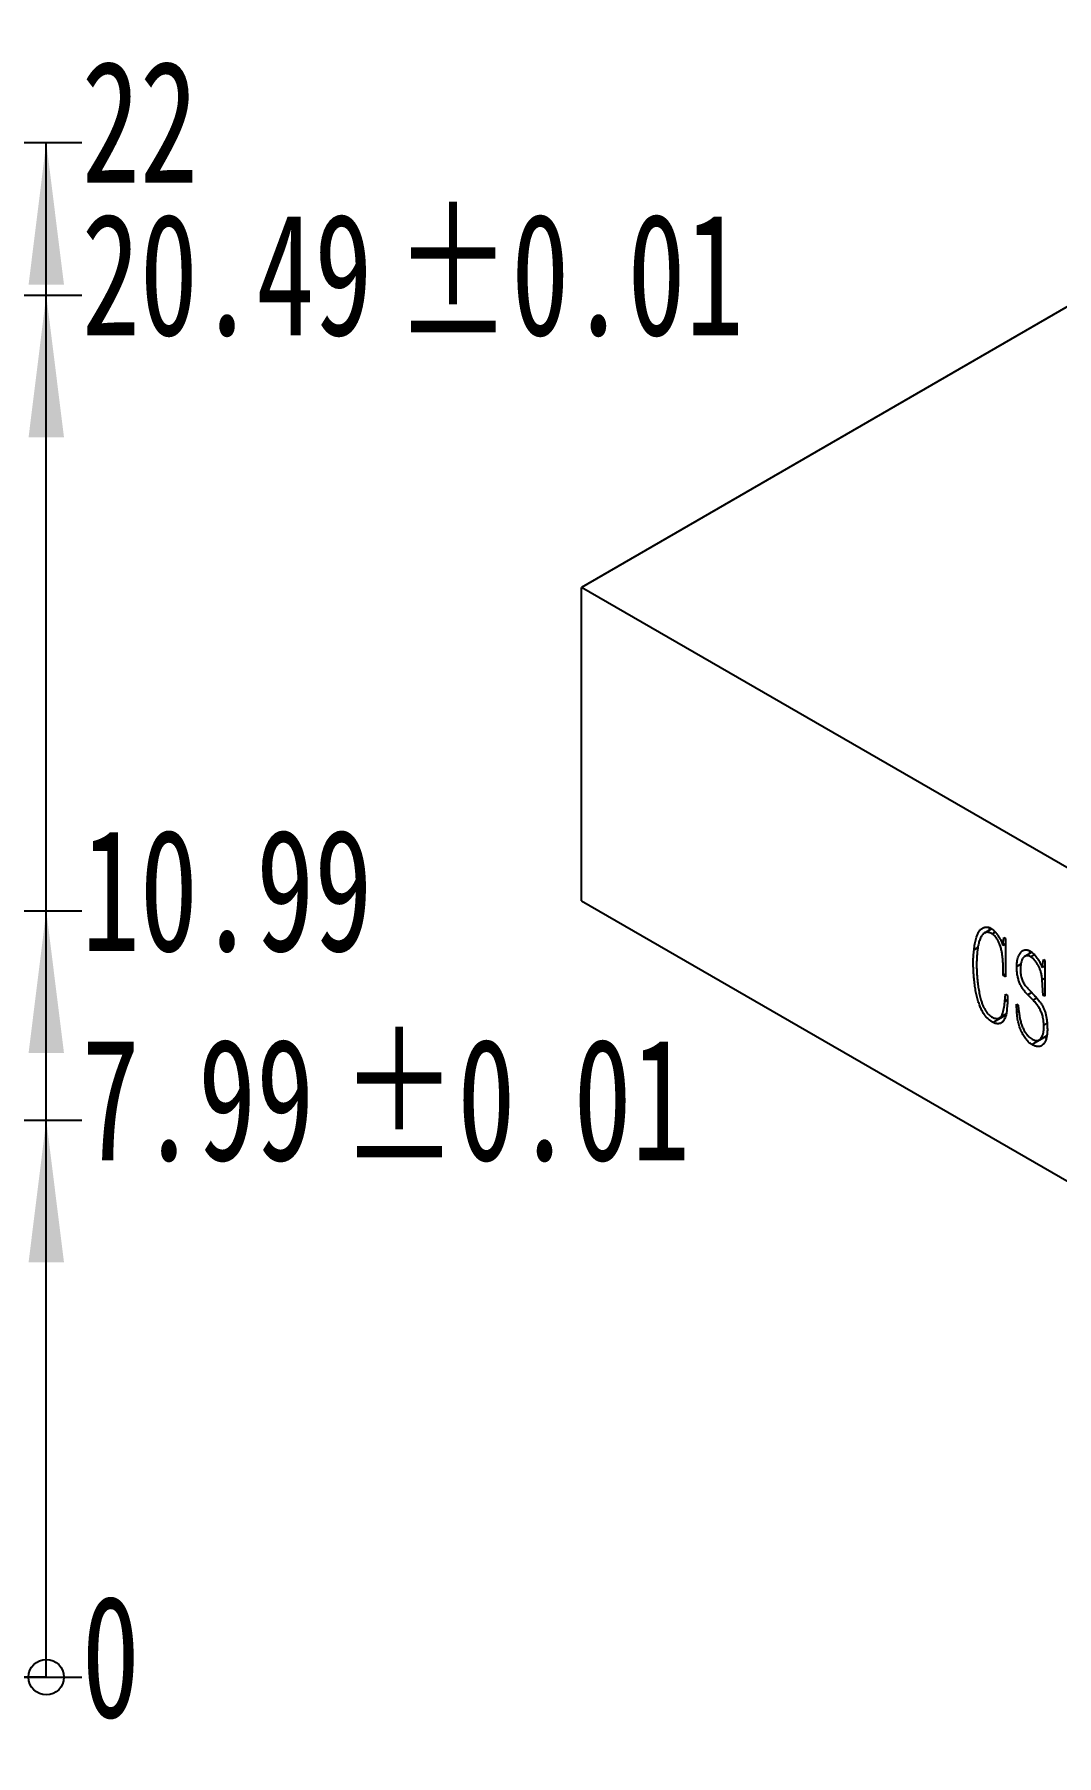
# Model space of a CAD drawing. Header units: millimetres. Extents: x 0 to 210, y 0 to 297.
# Drawn here: x 136.42 to 165.73, y 221.6 to 270.95 of the extents above; entities that cross this region are included whole.
import ezdxf

# ---------------------------------------------------------------- set-up
doc = ezdxf.new("R2010")
doc.units = ezdxf.units.MM
doc.layers.add('根据设置的颜色创建', color=7, linetype='Continuous', lineweight=25)
doc.styles.add('SLDTEXTSTYLE0', font='TXT', dxfattribs={"width": 0.7, "bigfont": 'bigfont'})
doc.styles.add('SLDTEXTSTYLE5', font='TXT', dxfattribs={"width": 0.7})
doc.dimstyles.new('SLDDIMSTYLE3', dxfattribs={"dimtxt": 3.5, "dimasz": 0.338667, "dimexe": 0, "dimexo": 0.0625, "dimgap": 0.875, "dimtad": 0, "dimtih": 1, "dimtoh": 1, "dimdec": 0, "dimlfac": 0.5, "dimrnd": 1e-09, "dimdsep": 46, "dimtxsty": 'SLDTEXTSTYLE5', "dimblk1": 'ORIGIN', "dimblk2": 'ORIGIN', "dimsah": 1, "dimcen": 0.09, "dimadec": 0, "dimazin": 2, "dimtfac": 1, "dimtdec": 0, "dimtofl": 0, "dimtmove": 0, "dimatfit": 3, "dimldrblk": 'ORIGIN', "dimfxl": 0, "dimfrac": 2, "dimtolj": 1, "dimtzin": 12, "dimarcsym": 0})
doc.dimstyles.new('SLDDIMSTYLE4', dxfattribs={"dimtxt": 3.5, "dimasz": 4.08, "dimexe": 0, "dimexo": 0.0625, "dimgap": 0.875, "dimtad": 0, "dimtih": 1, "dimtoh": 1, "dimlfac": 0.5, "dimrnd": 1e-09, "dimzin": 12, "dimdsep": 46, "dimtxsty": 'SLDTEXTSTYLE5', "dimsah": 1, "dimcen": 0.09, "dimadec": 0, "dimazin": 3, "dimtol": 1, "dimtp": 0.01, "dimtm": 0.01, "dimtfac": 1, "dimtofl": 0, "dimtmove": 0, "dimatfit": 3, "dimfxl": 0, "dimfrac": 2, "dimtolj": 1, "dimarcsym": 0})
doc.dimstyles.new('SLDDIMSTYLE5', dxfattribs={"dimtxt": 3.5, "dimasz": 4.08, "dimexe": 0, "dimexo": 0.0625, "dimgap": 0.875, "dimtad": 0, "dimtih": 1, "dimtoh": 1, "dimlfac": 0.5, "dimrnd": 1e-09, "dimzin": 12, "dimdsep": 46, "dimtxsty": 'SLDTEXTSTYLE5', "dimsah": 1, "dimcen": 0.09, "dimadec": 0, "dimazin": 3, "dimtfac": 1, "dimtofl": 0, "dimtmove": 0, "dimatfit": 3, "dimfxl": 0, "dimfrac": 2, "dimtolj": 1, "dimtzin": 12, "dimarcsym": 0})
doc.dimstyles.new('SLDDIMSTYLE6', dxfattribs={"dimtxt": 3.5, "dimasz": 4.08, "dimexe": 0, "dimexo": 0.0625, "dimgap": 0.875, "dimtad": 0, "dimtih": 1, "dimtoh": 1, "dimlfac": 0.5, "dimrnd": 1e-09, "dimzin": 4, "dimdsep": 46, "dimtxsty": 'SLDTEXTSTYLE5', "dimblk1": 'NONE', "dimsah": 1, "dimcen": 0, "dimadec": 0, "dimazin": 1, "dimtfac": 1, "dimtmove": 0, "dimatfit": 3, "dimldrblk": 'NONE', "dimfxl": 0, "dimfrac": 2, "dimtolj": 1, "dimtzin": 12, "dimarcsym": 0})

# ---------------------------------------------------------------- blocks, each defined once
blk = doc.blocks.new('_Origin')
at = {"color": 0, "linetype": 'ByBlock', "lineweight": -2}
blk.add_line((0, 0), (-1, 0), dxfattribs=at)
blk.add_circle((0, 0), 0.5, dxfattribs=at)
blk = doc.blocks.new('_D_8')
at = {"layer": '根据设置的颜色创建'}
blk.add_line((132.078, 223.848), (137.781, 223.848), dxfattribs=at)
at = {"layer": '根据设置的颜色创建', "xscale": 1.016, "yscale": 1.016}
blk.add_blockref('_Origin', (136.765, 223.848), dxfattribs=at)
at = {"layer": '根据设置的颜色创建', "insert": (137.781, 226.194), "char_height": 3.5, "attachment_point": 1, "style": 'SLDTEXTSTYLE5'}
blk.add_mtext('0', dxfattribs=at)
blk = doc.blocks.new('_D_9')
at = {"layer": '根据设置的颜色创建'}
for p, q in [((92.834, 239.819), (137.781, 239.819)), ((136.765, 223.848), (136.765, 239.819))]:
    blk.add_line(p, q, dxfattribs=at)
blk.add_solid([(136.765, 239.819), (136.257, 235.739), (137.273, 235.739)], dxfattribs=at)
at = {"layer": '根据设置的颜色创建', "char_height": 3.5, "attachment_point": 1, "style": 'SLDTEXTSTYLE5'}
for s, insert in [('±0.01', (145.218, 242.165)), ('7.99', (137.781, 242.165))]:
    blk.add_mtext(s, dxfattribs=dict(at, insert=insert))
blk = doc.blocks.new('_D_10')
at = {"layer": '根据设置的颜色创建'}
for p, q in [((96.834, 245.819), (137.781, 245.819)), ((136.765, 239.819), (136.765, 245.819))]:
    blk.add_line(p, q, dxfattribs=at)
blk.add_solid([(136.765, 245.819), (136.257, 241.739), (137.273, 241.739)], dxfattribs=at)
at = {"layer": '根据设置的颜色创建', "insert": (137.781, 248.165), "char_height": 3.5, "attachment_point": 1, "style": 'SLDTEXTSTYLE5'}
blk.add_mtext('10.99', dxfattribs=at)
blk = doc.blocks.new('_D_11')
at = {"layer": '根据设置的颜色创建'}
for p, q in [((127.781, 264.819), (117.834, 264.819)), ((132.781, 263.473), (127.781, 264.819)), ((132.781, 263.473), (137.781, 263.473)), ((136.765, 245.819), (136.765, 263.473))]:
    blk.add_line(p, q, dxfattribs=at)
blk.add_solid([(136.765, 263.473), (136.257, 259.393), (137.273, 259.393)], dxfattribs=at)
at = {"layer": '根据设置的颜色创建', "char_height": 3.5, "attachment_point": 1, "style": 'SLDTEXTSTYLE5'}
for s, insert in [('±0.01', (146.764, 265.82)), ('20.49', (137.781, 265.82))]:
    blk.add_mtext(s, dxfattribs=dict(at, insert=insert))
blk = doc.blocks.new('_D_12')
at = {"layer": '根据设置的颜色创建'}
for p, q in [((132.078, 267.848), (137.781, 267.848)), ((136.765, 263.473), (136.765, 267.848))]:
    blk.add_line(p, q, dxfattribs=at)
blk.add_solid([(136.765, 267.848), (136.257, 263.768), (137.273, 263.768)], dxfattribs=at)
at = {"layer": '根据设置的颜色创建', "insert": (137.781, 270.194), "char_height": 3.5, "attachment_point": 1, "style": 'SLDTEXTSTYLE5'}
blk.add_mtext('22', dxfattribs=at)
blk = doc.blocks.new('SW_SYMBOL_HOLE_SPOT')
at = {"layer": '根据设置的颜色创建', "color": 0}
for p, q in [((0, 875), (0, 75)), ((1600, 75), (1600, 875)), ((0, 75), (1600, 75))]:
    blk.add_line(p, q, dxfattribs=at)
blk = doc.blocks.new('SW_SYMBOL_HOLE_DEPTH')
at = {"layer": '根据设置的颜色创建', "color": 0}
for p, q in [((0, 875), (800, 875)), ((400, 875), (400, 75)), ((100, 555), (400, 75)), ((700, 555), (400, 75))]:
    blk.add_line(p, q, dxfattribs=at)
blk = doc.blocks.new('_D_13')
at = {"layer": '根据设置的颜色创建'}
for p, q in [((88.618, 253.591), (114.309, 279.238)), ((114.309, 279.238), (145.073, 279.238)), ((73.049, 238.047), (88.618, 253.591))]:
    blk.add_line(p, q, dxfattribs=at)
blk.add_solid([(88.618, 253.591), (91.865, 256.114), (91.147, 256.833)], dxfattribs=at)
at = {"layer": '根据设置的颜色创建', "xscale": 0.004511737089201878, "yscale": 0.004511737089201878, "zscale": 0.004511737089201878}
for name, p in [('SW_SYMBOL_HOLE_SPOT', (115.896, 275.056)), ('SW_SYMBOL_HOLE_DEPTH', (133.509, 275.056))]:
    blk.add_blockref(name, p, dxfattribs=at)
at = {"layer": '根据设置的颜色创建', "char_height": 3.5, "attachment_point": 1}
for s, insert, style in [('6.60 完全贯穿', (123.135, 283.562), 'SLDTEXTSTYLE0'), ('%%c', (117.708, 283.577), 'SLDTEXTSTYLE5'), ('%%c', (123.259, 279.062), 'SLDTEXTSTYLE5'), ('11', (128.686, 279.048), 'SLDTEXTSTYLE5'), ('7.50', (138.719, 279.048), 'SLDTEXTSTYLE5')]:
    blk.add_mtext(s, dxfattribs=dict(at, insert=insert, style=style))
blk = doc.blocks.new('_None')

msp = doc.modelspace()

# ---------------------------------------------------------------- linework, layer by layer
at = {"color": 7, "linetype": 'Continuous', "lineweight": 25}
for p, q in [((166.2496856, 263.2555155), (152.10755, 255.0914344)), ((186.7557823, 235.0894356), (152.10755, 255.0914344)), ((152.10755, 246.1094855), (152.10755, 255.0914344)), ((152.10755, 246.1094855), (186.7557823, 226.1074867)), ((163.8714566, 245.3011855), (163.6656452, 245.1823732)), ((163.7968589, 245.2581212), (163.8201738, 245.324339)), ((163.977992, 245.2036602), (163.8936991, 245.1549989)), ((164.1642318, 244.91235), (164.1958731, 244.8283152)), ((164.1958731, 244.8283152), (164.2211861, 245.0560721)), ((164.2744489, 244.873676), (164.1958731, 244.8283152)), ((164.2211861, 245.0560721), (164.2744489, 245.0253241)), ((164.2744489, 245.0253241), (164.2744489, 243.9279615)), ((165.0242977, 244.6285443), (164.8153892, 244.507944)), ((165.1002257, 244.5600952), (164.997979, 244.5010695)), ((165.2790588, 244.2931328), (165.3217745, 244.1905255)), ((165.3217745, 244.1905255), (165.3576346, 244.4207193)), ((165.3576346, 244.4207193), (165.3929673, 244.3960593)), ((165.3929673, 244.3960593), (165.3929673, 243.3687281)), ((164.2744489, 244.0058969), (164.2069475, 243.9669292)), ((164.2744489, 243.9279615), (164.2069475, 243.9669292)), ((165.3929673, 244.2316243), (165.3217745, 244.1905255)), ((165.3929673, 243.8778138), (165.325466, 243.8388461)), ((165.3502516, 243.3891246), (165.325466, 243.8388461)), ((164.2528273, 243.2212506), (164.2707574, 243.4283018)), ((164.2707574, 243.4283018), (164.3277116, 243.391769)), ((165.0223938, 243.4750276), (164.9088561, 243.4094837)), ((165.0623162, 243.2551243), (164.9088561, 243.4094837)), ((164.9768848, 243.5224538), (165.1013404, 243.3927551)), ((165.1669539, 243.3155304), (165.0623162, 243.2551243)), ((165.3929673, 243.4137839), (165.3502516, 243.3891246)), ((165.3929673, 243.3687281), (165.3502516, 243.3891246)), ((164.2683466, 242.8227458), (163.9147932, 242.6186438)), ((164.0989025, 242.7527236), (164.2870117, 242.8613167)), ((164.2683466, 242.8227458), (164.2457656, 242.8375058)), ((164.3258004, 243.2633771), (164.2528273, 243.2212506)), ((164.5813691, 243.1424199), (164.6314677, 243.1134986)), ((164.5956076, 242.9161892), (164.5813691, 243.1424199)), ((165.4579183, 242.5962897), (165.3681817, 242.5444859)), ((165.3905566, 242.1870872), (165.0370032, 241.9829851)), ((165.2330597, 242.1185782), (165.4527503, 242.2454028)), ((165.3905566, 242.1870872), (165.3729918, 242.1993592)), ((165.4377583, 242.168605), (165.3905566, 242.1870872))]:
    msp.add_line(p, q, dxfattribs=at)
at = {"color": 8, "linetype": 'Continuous', "lineweight": 25}
for p, q in [((163.478949, 244.7674904), (163.3668721, 244.7027897)), ((164.712084, 244.2945404), (164.5956076, 244.2273)), ((164.6516901, 242.9485649), (164.5956076, 242.9161892))]:
    msp.add_line(p, q, dxfattribs=at)
at = {"color": 7, "linetype": 'Continuous', "lineweight": 25}
for points, knots in [([(163.3668721, 244.7027897), (163.3739986, 244.7595654), (163.3881812, 244.8725572), (163.4198281, 245.0012996), (163.4499519, 245.0945374), (163.4733585, 245.1547945), (163.4982128, 245.2046282), (163.5236935, 245.2458697), (163.5510513, 245.2788066), (163.5798148, 245.30597), (163.6119333, 245.3250295), (163.6446201, 245.3395253), (163.6774431, 245.3478041), (163.7076101, 245.3529789), (163.7341798, 245.3558901), (163.7671701, 245.3527725), (163.8106104, 245.3399578), (163.8463447, 245.3181499), (163.8652219, 245.3066295)], [0, 0, 0, 0, 0.15916622218, 0.31676378382, 0.39181001172, 0.45973283188, 0.52025933534, 0.57392545474, 0.62339925554, 0.67065222763, 0.71604672409, 0.76004775328, 0.80108992301, 0.83684411642, 0.86771190051, 0.89341202579, 0.94369335497, 1, 1, 1, 1]), ([(163.8652219, 245.3066295), (163.8845251, 245.291669), (163.9240882, 245.2610065), (163.9819429, 245.2030982), (164.0390789, 245.1362742), (164.088534, 245.0599505), (164.1322774, 244.9853389), (164.1541196, 244.9354478), (164.1642318, 244.91235)], [0, 0, 0, 0, 0.1598563205, 0.3276351841, 0.5019209317, 0.6819806401, 0.8527688193, 1, 1, 1, 1]), ([(163.8936991, 245.1549989), (163.8778418, 245.1646415), (163.846194, 245.1838864), (163.7991418, 245.2000617), (163.7538155, 245.2057214), (163.7103289, 245.2011112), (163.668903, 245.1868395), (163.6321623, 245.1591983), (163.5972261, 245.123285), (163.568251, 245.0743431), (163.5425748, 245.0185895), (163.5186904, 244.9589478), (163.5001658, 244.8931107), (163.4801279, 244.8006971), (163.4623113, 244.6819884), (163.4495106, 244.5392217), (163.4428198, 244.4028658), (163.4404651, 244.2734072), (163.4427909, 244.146343), (163.4466553, 244.0611496), (163.448612, 244.0180114)], [0, 0, 0, 0, 0.0335052874, 0.0668696563, 0.1008125638, 0.1361829504, 0.1735072677, 0.2125216102, 0.2544547836, 0.299914481, 0.3472790994, 0.3948582728, 0.4436396965, 0.4928594676, 0.5901663112, 0.6829541828, 0.7694535162, 0.8476418746, 0.9228527305, 1, 1, 1, 1]), ([(164.2069475, 243.9669292), (164.2068552, 243.9868774), (164.2066619, 244.0286132), (164.2045998, 244.0963642), (164.2032834, 244.1730564), (164.2010431, 244.2600076), (164.1989378, 244.352937), (164.1911667, 244.4513344), (164.1792865, 244.5531046), (164.1611565, 244.6587736), (164.1373152, 244.7643434), (164.1091457, 244.8504819), (164.0828436, 244.9147295), (164.0612981, 244.9590625), (164.0372823, 245.0001026), (164.002915, 245.0495104), (163.9559769, 245.1063964), (163.9144398, 245.1388125), (163.8936991, 245.1549989)], [0, 0, 0, 0, 0.051404571, 0.1075491026, 0.1720829124, 0.2476413613, 0.3290011648, 0.4090640091, 0.4912531007, 0.5766466669, 0.6607531415, 0.738417696, 0.7749455302, 0.8096781749, 0.8426889313, 0.8748939629, 0.9375305439, 1, 1, 1, 1]), ([(163.9147932, 242.6186438), (163.8920493, 242.6306231), (163.8457232, 242.6550232), (163.7773851, 242.7124676), (163.713464, 242.7778781), (163.6647924, 242.8387643), (163.6300732, 242.8913317), (163.6053167, 242.9355428), (163.5802973, 242.9840684), (163.5563414, 243.037692), (163.5323823, 243.0960208), (163.5100618, 243.1587828), (163.4884389, 243.2258142), (163.4594916, 243.323044), (163.4282812, 243.4525541), (163.4033847, 243.5859108), (163.3866406, 243.6984742), (163.3765623, 243.788308), (163.3668576, 243.8827846), (163.3565846, 244.0124914), (163.3481187, 244.1712719), (163.3437909, 244.3555938), (163.3483514, 244.5331205), (163.3606266, 244.645574), (163.3668721, 244.7027897)], [0, 0, 0, 0, 0.0376763374, 0.0767410054, 0.1153034922, 0.1513175602, 0.1697916582, 0.1894122288, 0.21076493, 0.2340221523, 0.2590682909, 0.2861107001, 0.3147300535, 0.3453745792, 0.4115038424, 0.4830495435, 0.5213723854, 0.562098387, 0.6050626726, 0.6502534811, 0.7409817499, 0.8268730868, 0.9119140626, 1, 1, 1, 1]), ([(164.5956076, 244.2273), (164.5957579, 244.2477227), (164.5960484, 244.2872015), (164.5997409, 244.3424255), (164.6060149, 244.3916646), (164.6172565, 244.4497091), (164.6373727, 244.513883), (164.6686214, 244.5806856), (164.7048329, 244.6355633), (164.7464623, 244.6750801), (164.7939901, 244.6973292), (164.837261, 244.7067462), (164.876569, 244.7044832), (164.910275, 244.696071), (164.9477387, 244.6800679), (164.9738844, 244.6660533), (164.9874319, 244.6587915)], [0, 0, 0, 0, 0.0693688883, 0.134096107, 0.1944034084, 0.2497530309, 0.3566336809, 0.461858097, 0.5611715148, 0.6488013735, 0.7299611586, 0.8107132201, 0.8528256108, 0.8978179605, 0.9470538776, 1, 1, 1, 1]), ([(164.997979, 244.5010695), (164.9859841, 244.5074002), (164.9613573, 244.520398), (164.9304439, 244.5298483), (164.9040982, 244.5339226), (164.8823102, 244.5321754), (164.8583453, 244.5268243), (164.8333107, 244.5174589), (164.8081381, 244.5047755), (164.7858124, 244.4860356), (164.7662134, 244.4627156), (164.745197, 244.4249247), (164.7242694, 244.3733756), (164.7104347, 244.3154581), (164.7043876, 244.2638569), (164.7006731, 244.2194881), (164.6982879, 244.1686602), (164.6961953, 244.1134201), (164.6979937, 244.0542265), (164.7052504, 243.9931666), (164.7183151, 243.9315158), (164.7314678, 243.8902979), (164.7379933, 243.8698484)], [0, 0, 0, 0, 0.0432019053, 0.0886985722, 0.1137642988, 0.144104968, 0.1787282337, 0.2188063594, 0.2609308112, 0.3027923561, 0.3458499831, 0.3897707408, 0.4757950391, 0.5578618082, 0.6006950779, 0.6490533854, 0.703636001, 0.7638591097, 0.8253716705, 0.8849614867, 0.9429256954, 1, 1, 1, 1]), ([(164.9643886, 244.5939595), (164.9647083, 244.6103192), (164.9652247, 244.6367436), (164.9745307, 244.6556677), (164.9780753, 244.6628756)], [0, 0, 0, 0, 0.6191153171, 1, 1, 1, 1]), ([(164.9874319, 244.6587915), (165.0026164, 244.648031), (165.0328164, 244.6266297), (165.0771126, 244.5871947), (165.119964, 244.5425517), (165.1599834, 244.492427), (165.1967888, 244.4410914), (165.2299058, 244.3907431), (165.2569729, 244.341327), (165.2718683, 244.3088235), (165.2790588, 244.2931328)], [0, 0, 0, 0, 0.1312445069, 0.2610274383, 0.3932258326, 0.5272690446, 0.6585222544, 0.7808288275, 0.8941980913, 1, 1, 1, 1]), ([(165.325466, 243.8388461), (165.3222026, 243.8649422), (165.3161701, 243.9131818), (165.3043452, 243.9806192), (165.2933776, 244.0365509), (165.2763827, 244.0966272), (165.2511633, 244.1648509), (165.2140151, 244.2438163), (165.169444, 244.3213606), (165.1165879, 244.3926326), (165.0592995, 244.4568557), (165.0181115, 244.4865534), (164.997979, 244.5010695)], [0, 0, 0, 0, 0.1116474761, 0.2063838624, 0.2831507158, 0.3446633667, 0.4518832044, 0.5603216916, 0.6708904972, 0.782779241, 0.8938231816, 1, 1, 1, 1]), ([(163.448612, 244.0180114), (163.4514572, 243.9788012), (163.4572791, 243.8985687), (163.4669687, 243.7954581), (163.4781723, 243.7064421), (163.4892808, 243.6320052), (163.5031276, 243.5503418), (163.5186639, 243.4648881), (163.5361499, 243.38162), (163.5525683, 243.3072533), (163.5691178, 243.2447063), (163.5908938, 243.1774348), (163.6217037, 243.1022414), (163.661728, 243.0172616), (163.7066097, 242.9401592), (163.7547275, 242.8734138), (163.8084129, 242.8197719), (163.8459016, 242.795546), (163.8652219, 242.7830608)], [0, 0, 0, 0, 0.0947204142, 0.1938185358, 0.2464595858, 0.3045583531, 0.3676588527, 0.4357983345, 0.5018456027, 0.5582991422, 0.6055618225, 0.6432013526, 0.7093056658, 0.774773795, 0.8367876527, 0.8915133154, 0.9440901298, 1, 1, 1, 1]), ([(164.9088561, 243.4094837), (164.8849764, 243.4353233), (164.8376567, 243.4865268), (164.7730694, 243.5721224), (164.7167902, 243.6630935), (164.6714701, 243.7602448), (164.636668, 243.8629885), (164.615406, 243.9526979), (164.6035632, 244.0291041), (164.5982942, 244.0914456), (164.5948328, 244.1586772), (164.5953411, 244.2036975), (164.5956076, 244.2273)], [0, 0, 0, 0, 0.1141640751, 0.2262259852, 0.3359181592, 0.4444772656, 0.558953336, 0.6835542724, 0.7519006772, 0.8279340868, 0.9097919025, 1, 1, 1, 1]), ([(164.7379933, 243.8698484), (164.7453815, 243.8501134), (164.7597896, 243.8116272), (164.7867361, 243.7559063), (164.8183822, 243.7050846), (164.8628327, 243.6462581), (164.9161521, 243.585836), (164.9581801, 243.5419746), (164.9768848, 243.5224538)], [0, 0, 0, 0, 0.1487164393, 0.2900198034, 0.4256619589, 0.558954778, 0.8037113353, 1, 1, 1, 1]), ([(164.3277116, 243.391769), (164.3277826, 243.3714283), (164.3279118, 243.3344069), (164.3271266, 243.2845247), (164.3269727, 243.2446058), (164.3255601, 243.2127582), (164.3246432, 243.1826053), (164.3223344, 243.1496367), (164.3192063, 243.1106351), (164.3135722, 243.0536601), (164.3079, 242.9847505), (164.2999623, 242.9085252), (164.2881452, 242.8363915), (164.2659711, 242.7667807), (164.235445, 242.6978893), (164.2009655, 242.648763), (164.1680983, 242.6166636), (164.1393333, 242.5992421), (164.1074146, 242.5866244), (164.0718406, 242.5809272), (164.0343003, 242.580542), (163.995188, 242.5874727), (163.9555331, 242.598611), (163.9283899, 242.611958), (163.9147932, 242.6186438)], [0, 0, 0, 0, 0.0492071766, 0.0895600618, 0.122040526, 0.1461721188, 0.1688288043, 0.1964550298, 0.2295557725, 0.2681387178, 0.3432969417, 0.4052471942, 0.4652799497, 0.5372032706, 0.6139664662, 0.6913595161, 0.7296432055, 0.7679237324, 0.8063557659, 0.8462105414, 0.8858215545, 0.9239531479, 0.9619065255, 1, 1, 1, 1]), ([(165.1013404, 243.3927551), (165.1166951, 243.3757138), (165.1462596, 243.3429018), (165.187928, 243.2937994), (165.2256531, 243.2472523), (165.2690594, 243.1886464), (165.316888, 243.1169741), (165.3641479, 243.0289245), (165.402551, 242.9378886), (165.4266399, 242.8436853), (165.4456125, 242.7456237), (165.4584231, 242.643597), (165.466881, 242.5354009), (165.4702806, 242.4229061), (165.468775, 242.3095536), (165.4561309, 242.2422889), (165.4499216, 242.209256)], [0, 0, 0, 0, 0.0502318246, 0.0967181809, 0.1395392338, 0.1790849148, 0.2518458847, 0.3206370703, 0.3884558157, 0.4610159358, 0.5380331479, 0.6195180777, 0.7071391803, 0.8048749994, 0.904176596, 1, 1, 1, 1]), ([(163.8652219, 242.7830608), (163.8832268, 242.7723863), (163.9198922, 242.7506487), (163.9745026, 242.7351607), (164.0275146, 242.730177), (164.0770314, 242.7394197), (164.1207208, 242.7644188), (164.1578774, 242.8054581), (164.1873428, 242.8628732), (164.2077033, 242.9361406), (164.2241298, 243.0183859), (164.2348078, 243.0904986), (164.2423638, 243.1452987), (164.2472528, 243.1779459), (164.2503187, 243.2026107), (164.2521177, 243.2159776), (164.2528273, 243.2212506)], [0, 0, 0, 0, 0.0696066758, 0.1417474756, 0.216625863, 0.2919225254, 0.3705444623, 0.4543679666, 0.5453157661, 0.6441695474, 0.7501250757, 0.8600231817, 0.9103803395, 0.9510911657, 0.9807066362, 1, 1, 1, 1]), ([(165.0370032, 241.9829851), (165.0208041, 241.9924557), (164.9890975, 242.0109924), (164.9427086, 242.0464363), (164.8989331, 242.0875651), (164.8581683, 242.1346764), (164.8200429, 242.1861351), (164.7846343, 242.2415097), (164.7518868, 242.3004637), (164.7209635, 242.3627054), (164.6938772, 242.4284662), (164.669402, 242.4971104), (164.6484677, 242.5683816), (164.624997, 242.6654622), (164.6043726, 242.7834828), (164.5984734, 242.8727995), (164.5956076, 242.9161892)], [0, 0, 0, 0, 0.059561601, 0.1165804557, 0.1722430726, 0.2278040499, 0.2837966555, 0.3407162927, 0.3988405768, 0.459170476, 0.5219990998, 0.586825174, 0.6547176575, 0.7255173081, 0.8666575478, 1, 1, 1, 1]), ([(164.6314677, 243.1134986), (164.6343496, 243.0860378), (164.6398938, 243.0332071), (164.6496354, 242.9559914), (164.6590251, 242.8845768), (164.6710279, 242.7987789), (164.6898049, 242.6988482), (164.7193862, 242.5849508), (164.7580149, 242.4776832), (164.7992852, 242.394171), (164.8347764, 242.3321571), (164.8630704, 242.2919827), (164.8906324, 242.2554767), (164.9279867, 242.2162976), (164.9745303, 242.1753542), (165.0119651, 242.1538788), (165.0301476, 242.1434479)], [0, 0, 0, 0, 0.0810464952, 0.1559219847, 0.2258003932, 0.2894464686, 0.4054237617, 0.511071608, 0.6087032443, 0.7028467545, 0.7480221304, 0.7900216345, 0.8286416163, 0.8657668099, 0.9348013531, 1, 1, 1, 1]), ([(165.3681817, 242.5444859), (165.3663354, 242.5756508), (165.3628896, 242.6338176), (165.3517154, 242.7175878), (165.3380751, 242.7904072), (165.3198732, 242.8542972), (165.2977596, 242.9111974), (165.2745189, 242.9642835), (165.248324, 243.0147783), (165.2184777, 243.0628221), (165.1856877, 243.1103164), (165.1487679, 243.1581931), (165.107416, 243.2072982), (165.0777181, 243.2387913), (165.0623162, 243.2551243)], [0, 0, 0, 0, 0.1315406211, 0.24551059812, 0.34149972684, 0.42255422605, 0.49470582279, 0.56346962349, 0.63126907606, 0.6970795999, 0.76472278565, 0.83792601386, 0.91594493428, 1, 1, 1, 1]), ([(165.0301476, 242.1434479), (165.0461967, 242.1348454), (165.0769833, 242.1183434), (165.1210097, 242.1037182), (165.1611152, 242.0971025), (165.1964526, 242.1020845), (165.2281435, 242.1144267), (165.256739, 242.133752), (165.2829467, 242.1589825), (165.3048014, 242.1916763), (165.3240955, 242.2273745), (165.3399532, 242.2647713), (165.3517161, 242.3034325), (165.359691, 242.3436959), (165.3651, 242.386971), (165.3678564, 242.434809), (165.3698667, 242.4872765), (165.3687595, 242.5248676), (165.3681817, 242.5444859)], [0, 0, 0, 0, 0.069254091, 0.1328477775, 0.1936412874, 0.2522469293, 0.3115568031, 0.3717353788, 0.4341575746, 0.499808164, 0.5653664579, 0.6281203459, 0.6867456641, 0.7425953291, 0.7993006047, 0.8617366562, 0.9278424284, 1, 1, 1, 1]), ([(165.4499216, 242.209256), (165.442158, 242.1770152), (165.4271203, 242.1145668), (165.394586, 242.0516261), (165.3660675, 242.0103006), (165.3449404, 241.9850458), (165.3238145, 241.9650571), (165.2962046, 241.9432256), (165.2536223, 241.9279926), (165.2039417, 241.9249674), (165.1582108, 241.9316555), (165.1202526, 241.942299), (165.0794975, 241.9601143), (165.0514286, 241.9752212), (165.0370032, 241.9829851)], [0, 0, 0, 0, 0.15570185515, 0.30158504653, 0.3691284611, 0.43023996384, 0.48586834007, 0.53575629479, 0.63390453346, 0.74489601255, 0.80480703006, 0.86617068186, 0.93122093272, 1, 1, 1, 1])]:
    msp.add_open_spline(points, degree=3, knots=knots, dxfattribs=at)

# ---------------------------------------------------------------- dimensions: what is measured, and where the dimension line sits
at = {"layer": '根据设置的颜色创建'}
dim = msp.add_diameter_dim_2p(p1=(73.0488479, 238.0473807), p2=(88.6181957, 253.5907204), text='<> 完全贯穿\\P{\\fGDT;v}%%c 11 {\\fGDT;x} 7.50\\P', dimstyle='SLDDIMSTYLE6', dxfattribs=at)
dim.commit()
dim.dimension.update_dxf_attribs({"geometry": '_D_13', "text_midpoint": (130.4843646, 279.0503774), "dimtype": 163})
for feature_location, offset, origin, dimstyle, picture, middle in [((132.0775218, 267.848029), (5.7030564, 0), (132.0775218, 223.848029), 'SLDDIMSTYLE5', '_D_12', (139.3166893, 267.848029)), ((117.8335218, 264.8190505), (19.9470564, -1.3455842), (132.0775218, 223.848029), 'SLDDIMSTYLE4', '_D_11', (146.9826609, 263.4734663)), ((96.8335218, 245.8190505), (40.9470564, 0), (132.0775218, 223.848029), 'SLDDIMSTYLE5', '_D_10', (141.6135641, 245.8190505)), ((92.8335218, 239.8190505), (44.9470564, 0), (132.0775218, 223.848029), 'SLDDIMSTYLE4', '_D_9', (146.2097451, 239.8190505)), ((132.0775218395, 223.8480290318), (5.7030563892, 0), (132.0775218395, 223.8480290318), 'SLDDIMSTYLE3', '_D_8', (138.548633786, 223.8480290318))]:
    dim = msp.add_ordinate_dim(feature_location=feature_location, offset=offset, dtype=0, origin=origin, dimstyle=dimstyle, dxfattribs=at)
    dim.commit()
    dim.dimension.update_dxf_attribs({"geometry": picture, "text_midpoint": middle})

doc.saveas('drawing.dxf')
